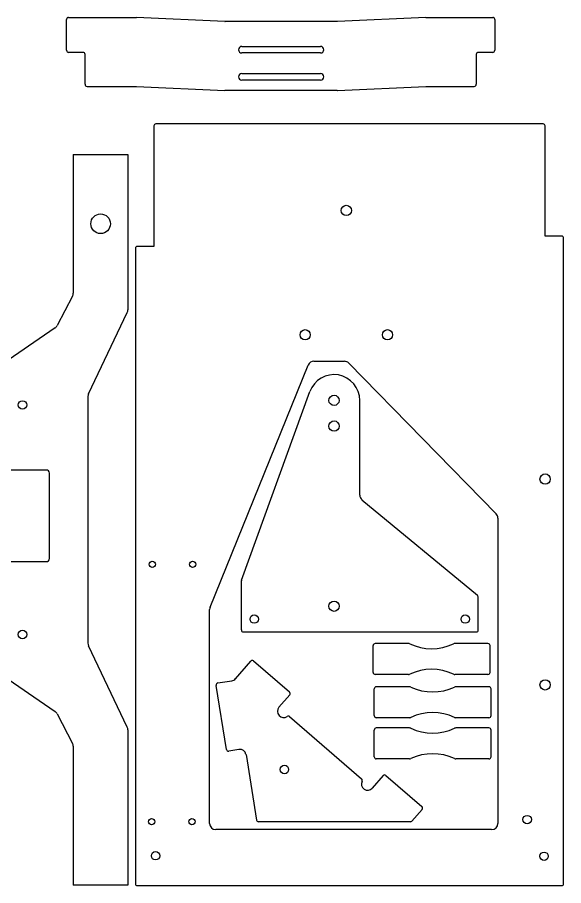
# Model space of a CAD drawing. Header units: millimetres. Extents: x 682 to 3260, y -1178 to 616.
# Drawn here: x 1443 to 1973, y -274 to 569 of the extents above; entities that cross this region are included whole.
import ezdxf

# ---------------------------------------------------------------- set-up
doc = ezdxf.new("R2010")
doc.units = ezdxf.units.MM

# ---------------------------------------------------------------- blocks, each defined once
blk = doc.blocks.new('spannstück_wagen__61', base_point=(1789.41, -151.27))
at = {"color": 250, "linetype": 'Continuous'}
for p, q in [((1789.41, -149.27), (1789.41, -123.27)), ((1823.69, -121.27), (1791.41, -121.27)), ((1900.91, -121.27), (1868.64, -121.27)), ((1902.91, -149.27), (1902.91, -123.27)), ((1823.69, -151.27), (1791.41, -151.27)), ((1900.91, -151.27), (1868.64, -151.27))]:
    blk.add_line(p, q, dxfattribs=at)
for centre, radius, start, end in [((1791.41, -123.27), 2, 90, 180), ((1823.69, -124.27), 3, 64.91237, 90), ((1846.16, -76.27), 50, 244.91237, 295.08763), ((1868.64, -124.27), 3, 90, 115.08763), ((1900.91, -123.27), 2, 0, 90), ((1791.41, -149.27), 2, 180, 270), ((1823.69, -148.27), 3, 270, 295.08763), ((1846.16, -196.27), 50, 64.91237, 115.08763), ((1868.64, -148.27), 3, 244.91237, 270), ((1900.91, -149.27), 2, 270, 0)]:
    blk.add_arc(centre, radius, start, end, dxfattribs=at)
blk = doc.blocks.new('Spannstück_links__62', base_point=(1789.41, -151.27))
blk.add_blockref('spannstück_wagen__61', (1789.41, -151.27))
blk = doc.blocks.new('Wagen_1__63', base_point=(1789.41, -151.27))
blk.add_blockref('Spannstück_links__62', (1789.41, -151.27))
blk = doc.blocks.new('Archivar_1_1__64', base_point=(1789.41, -151.27))
blk.add_blockref('Wagen_1__63', (1789.41, -151.27))
blk = doc.blocks.new('Vordans72', base_point=(1868, 371))
blk.add_blockref('Archivar_1_1__64', (1789.41, -151.27))
blk = doc.blocks.new('wagenwinkel_links_202__69', base_point=(1635.83, -212.4))
at = {"color": 250, "linetype": 'Continuous'}
for p, q in [((1654.73, -73.38), (1669.46, -56.35)), ((1672.28, -56.14), (1707.15, -86.3)), ((1637.51, -77.57), (1651.15, -75.38)), ((1645.86, -142.06), (1635.85, -79.86)), ((1696.89, -101.22), (1707.36, -89.12)), ((1707.29, -110.22), (1777.18, -170.67)), ((1658.03, -142.13), (1648.16, -143.72)), ((1664.91, -147.1), (1675.14, -210.72)), ((1798.04, -167.56), (1787.58, -179.66)), ((1800.86, -167.35), (1835.73, -197.51)), ((1835.94, -200.33), (1826.1, -211.71)), ((1824.58, -212.4), (1677.12, -212.4))]:
    blk.add_line(p, q, dxfattribs=at)
blk.add_circle((1702.22, -161.58), 4.1, dxfattribs=at)
for centre, radius, start, end in [((1670.98, -57.66), 2, 49.14314, 139.14314), ((1650.2, -69.45), 6, 279.14314, 319.14314), ((1637.83, -79.55), 2, 99.14314, 189.14314), ((1705.84, -87.81), 2, 319.14314, 49.14314), ((1701.43, -105.15), 6, 139.14314, 304.66563), ((1705.98, -111.73), 2, 49.14314, 124.66563), ((1647.84, -141.75), 2, 189.14314, 279.14314), ((1658.98, -148.06), 6, 9.14314, 99.14314), ((1799.56, -168.87), 2, 49.14314, 139.14314), ((1783.04, -175.73), 6, 153.62065, 319.14314), ((1775.87, -172.18), 2, 333.62065, 49.14314), ((1834.42, -199.02), 2, 319.14314, 49.14314), ((1677.12, -210.4), 2, 189.14314, 270), ((1824.58, -210.4), 2, 270, 319.14314)]:
    blk.add_arc(centre, radius, start, end, dxfattribs=at)
blk = doc.blocks.new('Wagenwinkel_links_vorne__70', base_point=(1635.83, -212.4))
blk.add_blockref('wagenwinkel_links_202__69', (1635.83, -212.4))
blk = doc.blocks.new('Wagen_1__71', base_point=(1635.83, -212.4))
blk.add_blockref('Wagenwinkel_links_vorne__70', (1635.83, -212.4))
blk = doc.blocks.new('Archivar_1_1__72', base_point=(1635.83, -212.4))
blk.add_blockref('Wagen_1__71', (1635.83, -212.4))
blk = doc.blocks.new('Vordans68', base_point=(2181, 56))
blk.add_blockref('Archivar_1_1__72', (1635.83, -212.4))
blk = doc.blocks.new('bildschirmplatte_1__110', base_point=(1384.18, -274))
at = {"color": 250, "linetype": 'Continuous'}
for p, q in [((1497.18, 436), (1497.18, 301.07)), ((1497.18, 436), (1550.18, 436)), ((1550.18, 436), (1550.18, 285.07)), ((1496.49, 298.28), (1481.39, 269.56)), ((1511.96, 203.48), (1549.6, 282.49)), ((1479.48, 267.41), (1386.78, 203.63)), ((1384.18, -36.68), (1384.18, 198.68)), ((1511.38, 200.9), (1511.38, -38.9)), ((1470.98, 129.3), (1416.98, 129.3)), ((1413.98, 126.3), (1413.98, 43.3)), ((1473.98, 43.3), (1473.98, 126.3)), ((1416.98, 40.3), (1470.98, 40.3)), ((1386.78, -41.63), (1479.48, -105.41)), ((1549.6, -120.49), (1511.96, -41.48)), ((1481.39, -107.56), (1496.49, -136.28)), ((1550.18, -123.07), (1550.18, -274)), ((1497.18, -139.07), (1497.18, -274)), ((1550.18, -274), (1497.18, -274))]:
    blk.add_line(p, q, dxfattribs=at)
for centre, radius in [((1523.68, 368.54), 9.5), ((1447.78, 192.5), 4.1), ((1447.78, -30.5), 4.1)]:
    blk.add_circle(centre, radius, dxfattribs=at)
for centre, radius, start, end in [((1491.18, 301.07), 6, 332.26541, 0), ((1544.18, 285.07), 6, 334.53083, 0), ((1476.08, 272.36), 6, 304.53083, 332.26541), ((1390.18, 198.68), 6, 124.53083, 180), ((1517.38, 200.9), 6, 154.53083, 180), ((1416.98, 126.3), 3, 90, 180), ((1470.98, 126.3), 3, 0, 90), ((1416.98, 43.3), 3, 180, 270), ((1470.98, 43.3), 3, 270, 0), ((1390.18, -36.68), 6, 180, 235.46917), ((1517.38, -38.9), 6, 180, 205.46917), ((1476.08, -110.36), 6, 27.73459, 55.46917), ((1544.18, -123.07), 6, 0, 25.46917), ((1491.18, -139.07), 6, 0, 27.73459)]:
    blk.add_arc(centre, radius, start, end, dxfattribs=at)
blk = doc.blocks.new('Befestigung__111', base_point=(1384.18, -274))
blk.add_blockref('bildschirmplatte_1__110', (1384.18, -274))
blk = doc.blocks.new('Bildschirm_1_1__mitte___112', base_point=(1384.18, -274))
blk.add_blockref('Befestigung__111', (1384.18, -274))
blk = doc.blocks.new('Basis_2__113', base_point=(1384.18, -274))
blk.add_blockref('Bildschirm_1_1__mitte___112', (1384.18, -274))
blk = doc.blocks.new('Archivar_1_1__114', base_point=(1384.18, -274))
blk.add_blockref('Basis_2__113', (1384.18, -274))
blk = doc.blocks.new('Vordans58', base_point=(1842, 81))
blk.add_blockref('Archivar_1_1__114', (1384.18, -274))
blk = doc.blocks.new('kamerabefestigung_1__127', base_point=(1490.57, 498.06))
at = {"color": 250, "linetype": 'Continuous'}
for p, q in [((1490.57, 537.06), (1490.57, 567.06)), ((1492.57, 569.06), (1558.43, 569.06)), ((1558.71, 569.06), (1558.43, 569.06)), ((1644.43, 565.07), (1558.71, 569.06)), ((1839.43, 569.06), (1753.71, 565.07)), ((1839.71, 569.06), (1839.43, 569.06)), ((1839.71, 569.06), (1904.57, 569.06)), ((1906.57, 567.06), (1906.57, 537.06)), ((1644.43, 565.07), (1644.71, 565.06)), ((1753.43, 565.06), (1644.71, 565.06)), ((1753.71, 565.07), (1753.43, 565.06)), ((1660.97, 540.86), (1737.17, 540.86)), ((1506.57, 535.06), (1492.57, 535.06)), ((1508.57, 504.06), (1508.57, 533.06)), ((1737.17, 534.46), (1660.97, 534.46)), ((1888.57, 533.06), (1888.57, 504.06)), ((1904.57, 535.06), (1890.57, 535.06)), ((1660.97, 514.46), (1737.17, 514.46)), ((1737.17, 508.06), (1660.97, 508.06)), ((1510.57, 502.06), (1558.43, 502.06)), ((1558.71, 502.06), (1558.43, 502.06)), ((1558.71, 502.06), (1644.43, 498.07)), ((1644.71, 498.06), (1644.43, 498.07)), ((1753.43, 498.06), (1644.71, 498.06)), ((1753.43, 498.06), (1753.71, 498.07)), ((1753.71, 498.07), (1839.43, 502.06)), ((1839.71, 502.06), (1839.43, 502.06)), ((1839.71, 502.06), (1886.57, 502.06))]:
    blk.add_line(p, q, dxfattribs=at)
for centre, radius, start, end in [((1492.57, 567.06), 2, 90, 180), ((1904.57, 567.06), 2, 0, 90), ((1660.97, 537.66), 3.2, 90, 270), ((1737.17, 537.66), 3.2, 270, 90), ((1492.57, 537.06), 2, 180, 270), ((1506.57, 533.06), 2, 0, 90), ((1890.57, 533.06), 2, 90, 180), ((1904.57, 537.06), 2, 270, 0), ((1660.97, 511.26), 3.2, 90, 270), ((1737.17, 511.26), 3.2, 270, 90), ((1510.57, 504.06), 2, 180, 270), ((1886.57, 504.06), 2, 270, 0)]:
    blk.add_arc(centre, radius, start, end, dxfattribs=at)
blk = doc.blocks.new('Kamerabefestigung_rechts__128', base_point=(1490.57, 498.06))
blk.add_blockref('kamerabefestigung_1__127', (1490.57, 498.06))
blk = doc.blocks.new('Bildmodul_1__129', base_point=(1490.57, 498.06))
blk.add_blockref('Kamerabefestigung_rechts__128', (1490.57, 498.06))
blk = doc.blocks.new('Archivar_1_1__130', base_point=(1490.57, 498.06))
blk.add_blockref('Bildmodul_1__129', (1490.57, 498.06))
blk = doc.blocks.new('Vordans54', base_point=(1655, 827))
blk.add_blockref('Archivar_1_1__130', (1490.57, 498.06))
blk = doc.blocks.new('spannstück_wagen__139', base_point=(1789.41, -111.27))
at = {"color": 250, "linetype": 'Continuous'}
for p, q in [((1789.41, -109.27), (1789.41, -83.27)), ((1823.69, -81.27), (1791.41, -81.27)), ((1900.91, -81.27), (1868.64, -81.27)), ((1902.91, -109.27), (1902.91, -83.27)), ((1823.69, -111.27), (1791.41, -111.27)), ((1900.91, -111.27), (1868.64, -111.27))]:
    blk.add_line(p, q, dxfattribs=at)
for centre, radius, start, end in [((1791.41, -83.27), 2, 90, 180), ((1823.69, -84.27), 3, 64.91237, 90), ((1846.16, -36.27), 50, 244.91237, 295.08763), ((1868.64, -84.27), 3, 90, 115.08763), ((1900.91, -83.27), 2, 0, 90), ((1791.41, -109.27), 2, 180, 270), ((1846.16, -156.27), 50, 64.91237, 115.08763), ((1900.91, -109.27), 2, 270, 0), ((1823.69, -108.27), 3, 270, 295.08763), ((1868.64, -108.27), 3, 244.91237, 270)]:
    blk.add_arc(centre, radius, start, end, dxfattribs=at)
blk = doc.blocks.new('Spannstück_links__140', base_point=(1789.41, -111.27))
blk.add_blockref('spannstück_wagen__139', (1789.41, -111.27))
blk = doc.blocks.new('Wagen_1__141', base_point=(1789.41, -111.27))
blk.add_blockref('Spannstück_links__140', (1789.41, -111.27))
blk = doc.blocks.new('Archivar_1_1__142', base_point=(1789.41, -111.27))
blk.add_blockref('Wagen_1__141', (1789.41, -111.27))
blk = doc.blocks.new('Vordans51', base_point=(1868, 411))
blk.add_blockref('Archivar_1_1__142', (1789.41, -111.27))
blk = doc.blocks.new('spannstück_wagen__143', base_point=(1788.41, -69.27))
at = {"color": 250, "linetype": 'Continuous'}
for p, q in [((1788.41, -67.27), (1788.41, -41.27)), ((1822.69, -39.27), (1790.41, -39.27)), ((1899.91, -39.27), (1867.64, -39.27)), ((1901.91, -67.27), (1901.91, -41.27)), ((1822.69, -69.27), (1790.41, -69.27)), ((1899.91, -69.27), (1867.64, -69.27))]:
    blk.add_line(p, q, dxfattribs=at)
for centre, radius, start, end in [((1790.41, -41.27), 2, 90, 180), ((1822.69, -42.27), 3, 64.91237, 90), ((1845.16, 5.73), 50, 244.91237, 295.08763), ((1867.64, -42.27), 3, 90, 115.08763), ((1899.91, -41.27), 2, 0, 90), ((1790.41, -67.27), 2, 180, 270), ((1845.16, -114.27), 50, 64.91237, 115.08763), ((1899.91, -67.27), 2, 270, 0), ((1822.69, -66.27), 3, 270, 295.08763), ((1867.64, -66.27), 3, 244.91237, 270)]:
    blk.add_arc(centre, radius, start, end, dxfattribs=at)
blk = doc.blocks.new('Spannstück_links__144', base_point=(1788.41, -69.27))
blk.add_blockref('spannstück_wagen__143', (1788.41, -69.27))
blk = doc.blocks.new('Wagen_1__145', base_point=(1788.41, -69.27))
blk.add_blockref('Spannstück_links__144', (1788.41, -69.27))
blk = doc.blocks.new('Archivar_1_1__146', base_point=(1788.41, -69.27))
blk.add_blockref('Wagen_1__145', (1788.41, -69.27))
blk = doc.blocks.new('Vordans50', base_point=(1867, 453))
blk.add_blockref('Archivar_1_1__146', (1788.41, -69.27))
blk = doc.blocks.new('seitenteil_wagen_107__207', base_point=(1660.41, -27.99))
at = {"color": 250, "linetype": 'Continuous'}
for p, q in [((1660.53, 22.34), (1726.9, 205.53)), ((1775.41, 104.84), (1775.41, 197.01)), ((1777.58, 100.21), (1889.68, 7.61)), ((1660.53, 22.34), (1660.41, 21.66)), ((1660.41, -25.99), (1660.41, 21.66)), ((1890.41, -26.99), (1890.41, 6.07)), ((1662.41, -27.99), (1889.41, -27.99))]:
    blk.add_line(p, q, dxfattribs=at)
for centre, radius in [((1750.41, 197.01), 5), ((1750.41, 172.01), 5), ((1750.41, -2.99), 5), ((1672.91, -15.49), 4.1), ((1877.91, -15.49), 4.1)]:
    blk.add_circle(centre, radius, dxfattribs=at)
for centre, radius, start, end in [((1750.41, 197.01), 25, 0, 160.08253), ((1781.41, 104.84), 6, 180, 230.44033), ((1888.41, 6.07), 2, 0, 50.44033), ((1662.41, -25.99), 2, 180, 270), ((1889.41, -26.99), 1, 270, 0)]:
    blk.add_arc(centre, radius, start, end, dxfattribs=at)
blk = doc.blocks.new('Seitenteil_wagen_links__208', base_point=(1660.41, -27.99))
blk.add_blockref('seitenteil_wagen_107__207', (1660.41, -27.99))
blk = doc.blocks.new('Basis_2__209', base_point=(1660.41, -27.99))
blk.add_blockref('Seitenteil_wagen_links__208', (1660.41, -27.99))
blk = doc.blocks.new('Archivar_1_1__210', base_point=(1660.41, -27.99))
blk.add_blockref('Basis_2__209', (1660.41, -27.99))
blk = doc.blocks.new('Vordans33', base_point=(1797.04, 558))
blk.add_blockref('Archivar_1_1__210', (1660.41, -27.99))
blk = doc.blocks.new('seitenplatte_1__215', base_point=(1557.43, -274.44))
at = {"color": 250, "linetype": 'Continuous'}
for p, q in [((1953.43, 465.56), (1577.43, 465.56)), ((1575.43, 463.56), (1575.43, 346.56)), ((1955.43, 356.56), (1955.43, 463.56)), ((1971.43, 356.56), (1955.43, 356.56)), ((1973.43, -272.44), (1973.43, 354.56)), ((1575.43, 346.56), (1559.43, 346.56)), ((1557.43, 344.56), (1557.43, -272.44)), ((1629.95, -3.91), (1725.35, 231.26)), ((1730.91, 235.01), (1760.43, 235.01)), ((1764.72, 233.2), (1907.81, 86.76)), ((1909.51, 82.56), (1909.51, -213.99)), ((1629.51, -213.99), (1629.51, -6.16)), ((1903.51, -219.99), (1635.51, -219.99)), ((1559.43, -274.44), (1971.43, -274.44))]:
    blk.add_line(p, q, dxfattribs=at)
for centre, radius in [((1762.36, 381.5), 5), ((1722.36, 260.69), 5), ((1802.36, 260.69), 5), ((1955.43, 120.56), 5), ((1573.88, 37.73), 3), ((1613.08, 37.73), 3), ((1955.43, -79.44), 5), ((1573.24, -212.34), 3), ((1612.44, -212.34), 3), ((1938.01, -210.26), 4.1), ((1577.08, -245.39), 4.1), ((1954.38, -245.89), 4.1)]:
    blk.add_circle(centre, radius, dxfattribs=at)
for centre, radius, start, end in [((1577.43, 463.56), 2, 90, 180), ((1953.43, 463.56), 2, 0, 90), ((1971.43, 354.56), 2, 0, 90), ((1559.43, 344.56), 2, 90, 180), ((1730.91, 229.01), 6, 90, 157.92101), ((1760.43, 229.01), 6, 44.3349, 90), ((1903.51, 82.56), 6, 0, 44.3349), ((1635.51, -6.16), 6, 157.92101, 180), ((1635.51, -213.99), 6, 180, 270), ((1903.51, -213.99), 6, 270, 0), ((1559.43, -272.44), 2, 180, 270), ((1971.43, -272.44), 2, 270, 0)]:
    blk.add_arc(centre, radius, start, end, dxfattribs=at)
blk = doc.blocks.new('Seitenplatte_links__216', base_point=(1557.43, -274.44))
blk.add_blockref('seitenplatte_1__215', (1557.43, -274.44))
blk = doc.blocks.new('Basis_2__217', base_point=(1557.43, -274.44))
blk.add_blockref('Seitenplatte_links__216', (1557.43, -274.44))
blk = doc.blocks.new('Archivar_1_1__218', base_point=(1557.43, -274.44))
blk.add_blockref('Basis_2__217', (1557.43, -274.44))
blk = doc.blocks.new('Vordans31', base_point=(1809, 366))
blk.add_blockref('Archivar_1_1__218', (1557.43, -274.44))

msp = doc.modelspace()

# ---------------------------------------------------------------- block references
for name, p in [('Vordans54', (1655, 827)), ('Vordans31', (1809, 366)), ('Vordans58', (1842, 81)), ('Vordans33', (1797.04, 558)), ('Vordans50', (1867, 453)), ('Vordans68', (2181, 56)), ('Vordans51', (1868, 411)), ('Vordans72', (1868, 371))]:
    msp.add_blockref(name, p)

doc.saveas('drawing.dxf')
